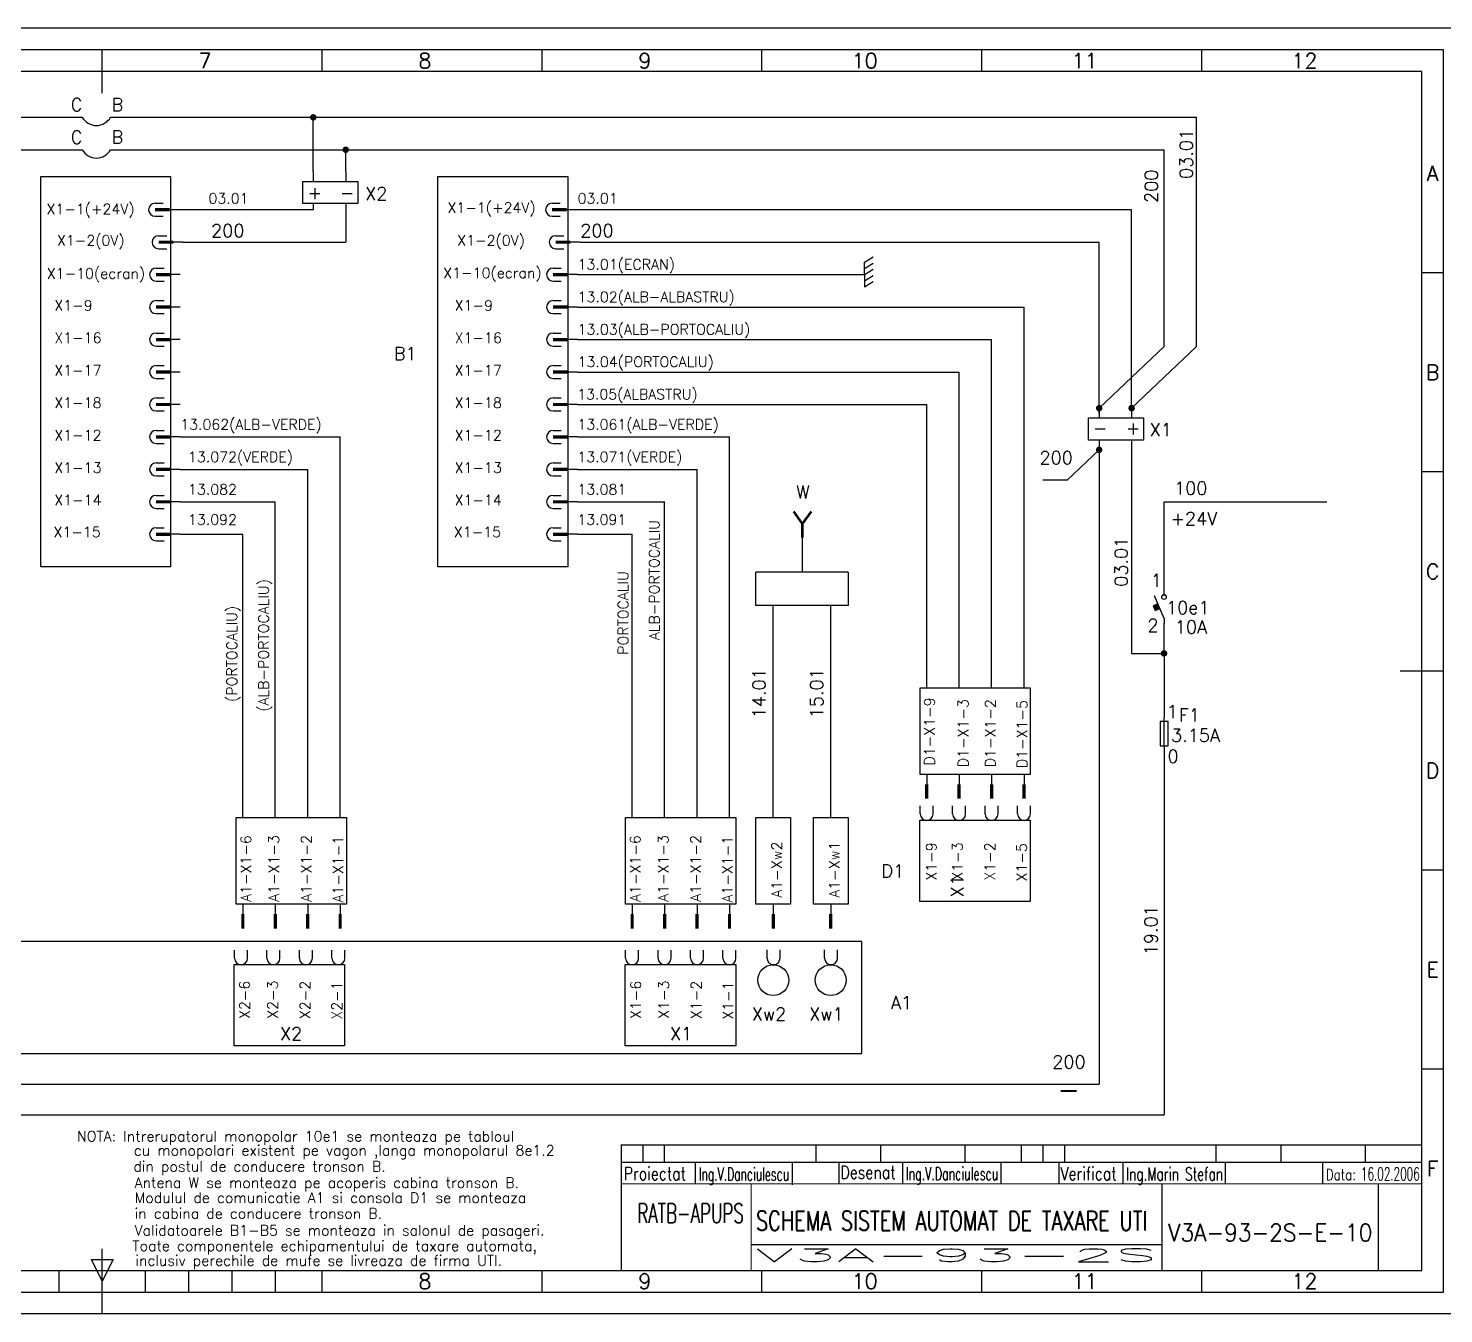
# Model space of a CAD drawing. Header units: millimetres. Extents: x 3156 to 4206, y 1786 to 2083.
# Drawn here: x 3454.3 to 3781.5, y 1785.8 to 2082.8 of the extents above; entities that cross this region are included whole.
import ezdxf
from ezdxf.enums import TextEntityAlignment as Align

# ---------------------------------------------------------------- set-up
doc = ezdxf.new("R2010")
doc.units = ezdxf.units.MM
doc.layers.add('INDICATOR', color=7, linetype='Continuous')
doc.layers.add('TAG', color=2, linetype='Continuous')
doc.styles.add('ISO', font='SIMPLEX.shx')
doc.styles.add('ISOCP', font='SIMPLEX.SHX')
doc.styles.add('ROMANS', font='ROMANS.shx', dxfattribs={"width": 0.8})

# ---------------------------------------------------------------- blocks, each defined once
blk = doc.blocks.new('indic-el')
at = {"layer": 'INDICATOR', "color": 1}
for p, q in [((-180, 25), (-180, 29)), ((-175, 25), (-175, 29)), ((-140, 25), (-140, 29)), ((-125, 25), (-125, 29)), ((-105.5, 25), (-105.5, 29)), ((-87.5, 25), (-87.5, 29)), ((-82.5, 25), (-82.5, 29)), ((-47.5, 25), (-47.5, 29)), ((-32.5, 25), (-32.5, 29)), ((-13, 25), (-13, 29)), ((-167.9, 20), (-167.9, 25)), ((-145.42, 19.8), (-145.42, 24.8)), ((-134.65, 20.08), (-134.65, 25.08)), ((-119.93, 20), (-119.93, 25)), ((-97.19, 20), (-97.19, 25)), ((-83.77, 20), (-83.77, 25)), ((-69.03, 20), (-69.03, 25)), ((-45.33, 20), (-45.33, 25)), ((-22.83, 20), (-22.83, 25)), ((-155, 6), (-60, 6))]:
    blk.add_line(p, q, dxfattribs=at)
at = {"layer": 'INDICATOR'}
blk.add_line((-92.5, 25), (-92.5, 29), dxfattribs=at)
at = {"layer": 'INDICATOR', "const_width": 0.3, "flags": 128}
for points in [[(0, 29), (-185, 29), (-185, 0)], [(0, 25), (-185, 25)], [(0, 20), (-185, 20)], [(-155, 0), (-155, 20)], [(-60, 0), (-60, 20)], [(-10, 0), (-10, 20)]]:
    blk.add_lwpolyline(points, dxfattribs=at)
at = {"layer": 'INDICATOR', "color": 1, "style": 'ROMANS', "width": 0.8}
for s, height, p in [('Proiectat', 3, (-184.48, 20.88)), ('Desenat', 3, (-134.37, 21.17)), ('Verificat', 3, (-83.49, 20.88)), ('Data:', 2.5, (-22.15, 20.88))]:
    blk.add_text(s, height=height, dxfattribs=at).set_placement(p)
at = {"layer": 'INDICATOR', "style": 'ROMANS', "width": 0.570908}
blk.add_text('RATB-APUPS', height=4.5, dxfattribs=at).set_placement((-181.28, 10.96), (-156.69, 10.96), align=Align.FIT)
at = {"layer": 'INDICATOR', "color": 1, "style": 'ROMANS'}
for tag, height, width, p, p2 in [('PROIECTAT', 3, 0.908325, (-167.12, 20.74), (-146.23, 20.74)), ('DESENAT', 3, 1.116423, (-119.25, 20.84), (-97.88, 20.84)), ('VERIFICAT', 3, 1.074468, (-68.34, 20.8), (-45.93, 20.8)), ('DATA', 3, 1.321041, (-14.04, 20.81), (-0.45, 20.81)), ('NUME_DESEN', 4.5, 2.080219, (-153.9, 9.22), (-61.18, 9.22)), ('NUMAR', 4, 2.383056, (-58.61, 6.76), (-11.4, 6.76)), ('ANS', 3, 11.421134, (-154.04, 2.01), (-61.04, 2.01))]:
    blk.add_attdef(tag, text='', height=height, dxfattribs=dict(at, width=width)).set_placement(p, p2, align=Align.FIT)
blk = doc.blocks.new('3a4')
at = {"color": 70}
for p, q in [((-315, 282), (-315, 292)), ((-264.19, 287), (-264.19, 292)), ((-213.36, 287), (-213.36, 292)), ((-162.53, 287), (-162.53, 292)), ((-111.7, 287), (-111.7, 292)), ((-60.87, 287), (-60.87, 292)), ((-5, 240.5), (-10, 240.5)), ((-5, 194.5), (-10, 194.5)), ((-15, 148.5), (-5, 148.5)), ((-5, 102.5), (-10, 102.5)), ((-5, 56.5), (-10, 56.5)), ((-315, 10), (-315, 15)), ((-325, 5), (-325, 10)), ((-315, 7.5), (-317.5, 12.5)), ((-317.5, 12.5), (-312.5, 12.5)), ((-312.5, 12.5), (-315, 7.5)), ((-315, 0), (-315, 10)), ((-305, 5), (-305, 10)), ((-295, 5), (-295, 10)), ((-285, 5), (-285, 10)), ((-275, 5), (-275, 10)), ((-264.19, 5), (-264.19, 10)), ((-264.19, 5), (-264.19, 10)), ((-213.36, 5), (-213.36, 10)), ((-162.53, 5), (-162.53, 10)), ((-111.7, 5), (-111.7, 10)), ((-60.87, 5), (-60.87, 10))]:
    blk.add_line(p, q, dxfattribs=at)
at = {"color": 240}
for points in [[(0, 0), (0, 297), (-630, 297), (-630, 0)], [(-5, 5), (-5, 292), (-625, 292), (-625, 5)]]:
    blk.add_lwpolyline(points, close=True, dxfattribs=at)
at = {"color": 70}
blk.add_lwpolyline([(-620, 287), (-620, 10), (-10, 10), (-10, 287)], close=True, dxfattribs=at)
at = {"color": 50, "style": 'ISO'}
for s, p in [('7', (-291.27, 289.5)), ('8', (-240.44, 289.5)), ('9', (-189.61, 289.5)), ('10', (-138.78, 289.5)), ('11', (-87.95, 289.5)), ('12', (-37.12, 289.5)), ('A', (-7.5, 263.5)), ('B', (-7.5, 217.5)), ('C', (-7.5, 171.5)), ('D', (-7.5, 125.5)), ('E', (-7.5, 79.5)), ('F', (-7.5, 33.5)), ('8', (-240.44, 7.5)), ('9', (-189.61, 7.5)), ('10', (-138.78, 7.5)), ('11', (-87.95, 7.5)), ('12', (-37.12, 7.5))]:
    blk.add_text(s, height=3.5, dxfattribs=at).set_placement(p, align=Align.MIDDLE)

msp = doc.modelspace()

# ---------------------------------------------------------------- linework, layer by layer
at = {"color": 2}
for p, q in [((3647.6, 2028.75), (3649.64, 2029.99)), ((3647.6, 2025.9), (3647.6, 2028.75)), ((3647.6, 2027.33), (3649.64, 2028.57)), ((3647.6, 2025.9), (3649.65, 2027.14)), ((3647.6, 2025.9), (3647.6, 2023.05)), ((3647.6, 2024.47), (3649.65, 2025.71)), ((3647.61, 2023.05), (3649.65, 2024.29))]:
    msp.add_line(p, q, dxfattribs=at)
at = {"layer": 'TAG', "linetype": 'Continuous'}
for p, q in [((3430.19, 2062.29), (3466.78, 2062.28)), ((3473.36, 2062.28), (3525.66, 2062.26)), ((3520.21, 2049.72), (3520.21, 2062.24)), ((3525.66, 2062.26), (3724.38, 2062.26)), ((3724.38, 2018.4), (3724.38, 2062.26)), ((3437.08, 2054.76), (3466.78, 2054.76)), ((3473.36, 2054.76), (3716.88, 2054.76)), ((3527.71, 2049.72), (3527.71, 2054.76)), ((3532.32, 2054.76), (3535.62, 2054.76)), ((3716.88, 2018.4), (3716.88, 2054.76)), ((3520.21, 2042.31), (3520.21, 2040.9)), ((3527.71, 2042.31), (3527.71, 2033.4)), ((3520.21, 2040.9), (3489.27, 2040.9)), ((3709.38, 2040.9), (3581.05, 2040.9)), ((3709.38, 2018.4), (3709.38, 2040.9)), ((3490.09, 2033.4), (3527.71, 2033.4)), ((3581.87, 2033.4), (3701.88, 2033.4)), ((3701.88, 2018.4), (3701.88, 2033.4)), ((3581.27, 2025.9), (3647.6, 2025.9)), ((3581.27, 2018.4), (3684.5, 2018.4)), ((3684.5, 1930.44), (3684.5, 2018.4)), ((3701.88, 1993.88), (3701.88, 2018.4)), ((3709.38, 1995.05), (3709.38, 2018.4)), ((3716.88, 2009.3), (3716.88, 2018.4)), ((3724.38, 2009.3), (3724.38, 2018.4)), ((3581.27, 2010.9), (3677, 2010.9)), ((3677, 1930.44), (3677, 2010.9)), ((3701.88, 1995.05), (3716.88, 2009.3)), ((3709.38, 1995.05), (3724.38, 2009.3)), ((3581.27, 2003.4), (3669.5, 2003.4)), ((3669.5, 1930.44), (3669.5, 2003.4)), ((3581.27, 1995.9), (3662, 1995.9)), ((3662, 1930.44), (3662, 1995.9)), ((3489.48, 1988.4), (3526.42, 1988.4)), ((3526.42, 1953.91), (3526.42, 1988.4)), ((3581.27, 1988.4), (3616.42, 1988.4)), ((3616.42, 1925.03), (3616.42, 1988.4)), ((3701.88, 1987.68), (3701.88, 1838.83)), ((3709.33, 1987.68), (3709.33, 1938.38)), ((3694.46, 1978.38), (3701.88, 1985.43)), ((3489.48, 1980.9), (3518.92, 1980.9)), ((3518.92, 1946.41), (3518.92, 1980.9)), ((3581.27, 1980.9), (3608.92, 1980.9)), ((3608.92, 1925.03), (3608.92, 1980.9)), ((3694.46, 1978.38), (3688.84, 1978.39)), ((3489.48, 1973.4), (3511.42, 1973.4)), ((3511.42, 1938.91), (3511.42, 1973.4)), ((3581.27, 1973.4), (3601.42, 1973.4)), ((3601.42, 1925.03), (3601.42, 1973.4)), ((3716.88, 1952.82), (3716.88, 1973.41)), ((3716.88, 1973.41), (3754.5, 1973.41)), ((3489.48, 1965.9), (3503.92, 1965.9)), ((3503.92, 1931.41), (3503.92, 1965.9)), ((3581.27, 1965.9), (3593.92, 1965.9)), ((3593.92, 1925.03), (3593.92, 1965.9)), ((3633.24, 1965.09), (3633.24, 1957.15)), ((3622.52, 1949.43), (3622.52, 1957.15)), ((3643.85, 1957.15), (3622.52, 1957.15)), ((3643.85, 1957.15), (3643.85, 1949.43)), ((3526.42, 1925.03), (3526.42, 1953.91)), ((3716.88, 1946.45), (3714.63, 1951.7)), ((3716.41, 1951.89), (3717.35, 1951.89)), ((3716.88, 1951.89), (3716.88, 1952.82)), ((3716.88, 1951.89), (3716.88, 1952.82)), ((3643.85, 1949.43), (3622.52, 1949.43)), ((3626.54, 1900.43), (3626.54, 1949.43)), ((3639.83, 1900.43), (3639.83, 1949.43)), ((3518.92, 1925.03), (3518.92, 1946.41)), ((3716.88, 1946.45), (3716.88, 1945.32)), ((3716.88, 1946.26), (3716.88, 1945.33)), ((3716.88, 1938.38), (3716.88, 1945.33)), ((3511.42, 1925.03), (3511.42, 1938.91)), ((3709.33, 1938.38), (3717.25, 1938.38)), ((3716.88, 1938.01), (3716.88, 1923.57)), ((3503.92, 1925.03), (3503.92, 1931.41)), ((3660.48, 1910.37), (3660.48, 1930.44)), ((3660.48, 1930.44), (3685.95, 1930.44)), ((3685.95, 1930.44), (3685.95, 1910.37)), ((3503.92, 1900.43), (3503.92, 1925.03)), ((3511.42, 1900.43), (3511.42, 1925.03)), ((3518.92, 1900.43), (3518.92, 1925.03)), ((3526.42, 1900.43), (3526.42, 1925.03)), ((3593.92, 1900.43), (3593.92, 1925.03)), ((3601.42, 1900.43), (3601.42, 1925.03)), ((3608.92, 1900.43), (3608.92, 1925.03)), ((3616.42, 1900.43), (3616.42, 1925.03)), ((3716.88, 1922.63), (3716.88, 1923.57)), ((3716.88, 1917.01), (3716.88, 1922.63)), ((3716.88, 1917.01), (3716.88, 1916.07)), ((3716.88, 1916.07), (3716.88, 1831.74)), ((3685.95, 1910.37), (3660.48, 1910.37)), ((3622.52, 1880.41), (3622.52, 1900.43)), ((3622.52, 1900.43), (3630.56, 1900.43)), ((3630.56, 1900.43), (3630.56, 1880.41)), ((3635.81, 1880.41), (3635.81, 1900.43)), ((3635.81, 1900.43), (3643.85, 1900.43)), ((3643.85, 1900.43), (3643.85, 1880.41)), ((3503.92, 1880.41), (3503.92, 1880.49)), ((3511.42, 1880.41), (3511.42, 1880.49)), ((3518.92, 1880.41), (3518.92, 1880.49)), ((3526.42, 1880.41), (3526.42, 1880.46)), ((3593.92, 1880.41), (3593.92, 1880.49)), ((3601.42, 1880.41), (3601.42, 1880.49)), ((3608.92, 1880.41), (3608.92, 1880.49)), ((3616.42, 1880.41), (3616.42, 1880.46)), ((3630.56, 1880.41), (3622.52, 1880.41)), ((3643.85, 1880.41), (3635.81, 1880.41)), ((3647.02, 1871.81), (3200.19, 1871.81)), ((3647.02, 1845.93), (3647.02, 1871.81)), ((3200.19, 1845.93), (3647.02, 1845.93)), ((3194.92, 1838.83), (3701.88, 1838.83)), ((3186.91, 1831.74), (3716.88, 1831.74))]:
    msp.add_line(p, q, dxfattribs=at)
at = {"layer": 'TAG', "linetype": 'Continuous', "const_width": 0.75}
for points in [[(3519.84, 2062.24, 1), (3520.59, 2062.24, 1)], [(3527.33, 2054.76, 1), (3528.08, 2054.76, 1)], [(3701.5, 1995.05, 1), (3702.25, 1995.05, 1)], [(3709, 1995.05, 1), (3709.75, 1995.05, 1)], [(3701.5, 1985.43, -1), (3702.25, 1985.43, -1)], [(3716.5, 1938.38, 1), (3717.25, 1938.38, 1)]]:
    msp.add_lwpolyline(points, format="xyb", close=True, dxfattribs=at)
at = {"layer": 'TAG', "linetype": 'Continuous'}
for points in [[(3457.23, 2048.59), (3487.23, 2048.59), (3487.23, 1958.4), (3457.23, 1958.4)], [(3549.02, 2048.59), (3579.02, 2048.59), (3579.02, 1958.4), (3549.02, 1958.4)], [(3517.76, 2047.43), (3530.49, 2047.43), (3530.49, 2042.31), (3517.76, 2042.31)], [(3699.43, 1992.8), (3712.16, 1992.8), (3712.16, 1987.68), (3699.43, 1987.68)], [(3502.4, 1900.43), (3527.87, 1900.43), (3527.87, 1880.41), (3502.4, 1880.41)], [(3592.4, 1900.43), (3617.87, 1900.43), (3617.87, 1880.41), (3592.4, 1880.41)], [(3660.4, 1899.82), (3685.95, 1899.82), (3685.95, 1881.09), (3660.4, 1881.09)], [(3501.9, 1866.47), (3527.45, 1866.47), (3527.45, 1847.74), (3501.9, 1847.74)], [(3592.32, 1866.47), (3617.87, 1866.47), (3617.87, 1847.74), (3592.32, 1847.74)]]:
    msp.add_lwpolyline(points, close=True, dxfattribs=at)
at = {"layer": 'TAG', "linetype": 'Continuous', "flags": 128}
for points in [[(3520.21, 2049.72), (3520.21, 2047.47)], [(3527.71, 2049.72), (3527.71, 2047.47)], [(3483.64, 2042.4), (3485.52, 2042.4)], [(3575.43, 2042.4), (3577.3, 2042.4)], [(3483.64, 2039.4), (3485.52, 2039.4)], [(3489.27, 2040.9), (3487.02, 2040.9)], [(3575.43, 2039.4), (3577.3, 2039.4)], [(3581.05, 2040.9), (3578.8, 2040.9)], [(3484.46, 2034.9), (3486.34, 2034.9)], [(3484.46, 2031.9), (3486.34, 2031.9)], [(3490.09, 2033.4), (3487.84, 2033.4)], [(3576.24, 2034.9), (3578.12, 2034.9)], [(3576.24, 2031.9), (3578.12, 2031.9)], [(3581.87, 2033.4), (3579.62, 2033.4)], [(3483.86, 2027.4), (3485.73, 2027.4)], [(3489.48, 2025.9), (3487.23, 2025.9)], [(3575.64, 2027.4), (3577.52, 2027.4)], [(3581.27, 2025.9), (3579.02, 2025.9)], [(3483.86, 2024.4), (3485.73, 2024.4)], [(3575.64, 2024.4), (3577.52, 2024.4)], [(3483.86, 2019.9), (3485.73, 2019.9)], [(3575.64, 2019.9), (3577.52, 2019.9)], [(3483.86, 2016.9), (3485.73, 2016.9)], [(3489.48, 2018.4), (3487.23, 2018.4)], [(3575.64, 2016.9), (3577.52, 2016.9)], [(3581.27, 2018.4), (3579.02, 2018.4)], [(3483.86, 2012.4), (3485.73, 2012.4)], [(3575.64, 2012.4), (3577.52, 2012.4)], [(3483.86, 2009.4), (3485.73, 2009.4)], [(3489.48, 2010.9), (3487.23, 2010.9)], [(3575.64, 2009.4), (3577.52, 2009.4)], [(3581.27, 2010.9), (3579.02, 2010.9)], [(3483.86, 2004.9), (3485.73, 2004.9)], [(3489.48, 2003.4), (3487.23, 2003.4)], [(3575.64, 2004.9), (3577.52, 2004.9)], [(3581.27, 2003.4), (3579.02, 2003.4)], [(3483.86, 2001.9), (3485.73, 2001.9)], [(3575.64, 2001.9), (3577.52, 2001.9)], [(3483.86, 1997.4), (3485.73, 1997.4)], [(3489.48, 1995.9), (3487.23, 1995.9)], [(3575.64, 1997.4), (3577.52, 1997.4)], [(3581.27, 1995.9), (3579.02, 1995.9)], [(3483.86, 1994.4), (3485.73, 1994.4)], [(3575.64, 1994.4), (3577.52, 1994.4)], [(3701.88, 1995.05), (3701.88, 1992.8)], [(3709.38, 1995.05), (3709.38, 1992.8)], [(3483.86, 1989.9), (3485.73, 1989.9)], [(3575.64, 1989.9), (3577.52, 1989.9)], [(3483.86, 1986.9), (3485.73, 1986.9)], [(3489.48, 1988.4), (3487.23, 1988.4)], [(3575.64, 1986.9), (3577.52, 1986.9)], [(3581.27, 1988.4), (3579.02, 1988.4)], [(3483.86, 1982.4), (3485.73, 1982.4)], [(3483.86, 1979.4), (3485.73, 1979.4)], [(3489.48, 1980.9), (3487.23, 1980.9)], [(3575.64, 1982.4), (3577.52, 1982.4)], [(3575.64, 1979.4), (3577.52, 1979.4)], [(3581.27, 1980.9), (3579.02, 1980.9)], [(3483.86, 1974.9), (3485.73, 1974.9)], [(3489.48, 1973.4), (3487.23, 1973.4)], [(3575.64, 1974.9), (3577.52, 1974.9)], [(3581.27, 1973.4), (3579.02, 1973.4)], [(3483.86, 1971.9), (3485.73, 1971.9)], [(3575.64, 1971.9), (3577.52, 1971.9)], [(3483.86, 1967.4), (3485.73, 1967.4)], [(3575.64, 1967.4), (3577.52, 1967.4)], [(3483.86, 1964.4), (3485.73, 1964.4)], [(3489.48, 1965.9), (3487.23, 1965.9)], [(3575.64, 1964.4), (3577.52, 1964.4)], [(3581.27, 1965.9), (3579.02, 1965.9)], [(3662, 1910.41), (3662, 1908.16)], [(3669.5, 1910.41), (3669.5, 1908.16)], [(3677, 1910.41), (3677, 1908.16)], [(3684.5, 1910.41), (3684.5, 1908.16)], [(3660.5, 1901.29), (3660.5, 1903.17)], [(3663.5, 1901.29), (3663.5, 1903.17)], [(3668, 1901.29), (3668, 1903.17)], [(3671, 1901.29), (3671, 1903.17)], [(3675.5, 1901.29), (3675.5, 1903.17)], [(3678.5, 1901.29), (3678.5, 1903.17)], [(3683, 1901.29), (3683, 1903.17)], [(3686, 1901.29), (3686, 1903.17)], [(3503.92, 1880.41), (3503.92, 1878.16)], [(3511.42, 1880.41), (3511.42, 1878.16)], [(3518.92, 1880.41), (3518.92, 1878.16)], [(3526.42, 1880.41), (3526.42, 1878.16)], [(3593.92, 1880.41), (3593.92, 1878.16)], [(3601.42, 1880.41), (3601.42, 1878.16)], [(3608.92, 1880.41), (3608.92, 1878.16)], [(3616.42, 1880.41), (3616.42, 1878.16)], [(3626.54, 1880.41), (3626.54, 1878.16)], [(3639.83, 1880.41), (3639.83, 1878.16)], [(3502.01, 1867.95), (3502.01, 1869.82)], [(3505.01, 1867.95), (3505.01, 1869.82)], [(3509.51, 1867.95), (3509.51, 1869.82)], [(3512.51, 1867.95), (3512.51, 1869.82)], [(3517.01, 1867.95), (3517.01, 1869.82)], [(3520.01, 1867.95), (3520.01, 1869.82)], [(3524.51, 1867.95), (3524.51, 1869.82)], [(3527.51, 1867.95), (3527.51, 1869.82)], [(3592.42, 1867.95), (3592.42, 1869.82)], [(3595.42, 1867.95), (3595.42, 1869.82)], [(3599.92, 1867.95), (3599.92, 1869.82)], [(3602.92, 1867.95), (3602.92, 1869.82)], [(3607.42, 1867.95), (3607.42, 1869.82)], [(3610.42, 1867.95), (3610.42, 1869.82)], [(3614.92, 1867.95), (3614.92, 1869.82)], [(3617.92, 1867.95), (3617.92, 1869.82)], [(3625.11, 1867.97), (3625.11, 1869.85)], [(3628.11, 1867.97), (3628.11, 1869.85)], [(3638.4, 1867.97), (3638.4, 1869.85)], [(3641.4, 1867.97), (3641.4, 1869.85)]]:
    msp.add_lwpolyline(points, dxfattribs=at)
for points, const_width in [([(3487.02, 2040.9), (3483.64, 2040.9)], 0.75), ([(3578.8, 2040.9), (3575.43, 2040.9)], 0.75), ([(3487.84, 2033.4), (3484.46, 2033.4)], 0.75), ([(3579.62, 2033.4), (3576.24, 2033.4)], 0.75), ([(3487.23, 2025.9), (3483.86, 2025.9)], 0.75), ([(3579.02, 2025.9), (3575.64, 2025.9)], 0.75), ([(3487.23, 2018.4), (3483.86, 2018.4)], 0.75), ([(3579.02, 2018.4), (3575.64, 2018.4)], 0.75), ([(3487.23, 2010.9), (3483.86, 2010.9)], 0.75), ([(3579.02, 2010.9), (3575.64, 2010.9)], 0.75), ([(3487.23, 2003.4), (3483.86, 2003.4)], 0.75), ([(3579.02, 2003.4), (3575.64, 2003.4)], 0.75), ([(3487.23, 1995.9), (3483.86, 1995.9)], 0.75), ([(3579.02, 1995.9), (3575.64, 1995.9)], 0.75), ([(3487.23, 1988.4), (3483.86, 1988.4)], 0.75), ([(3579.02, 1988.4), (3575.64, 1988.4)], 0.75), ([(3487.23, 1980.9), (3483.86, 1980.9)], 0.75), ([(3579.02, 1980.9), (3575.64, 1980.9)], 0.75), ([(3487.23, 1973.4), (3483.86, 1973.4)], 0.75), ([(3579.02, 1973.4), (3575.64, 1973.4)], 0.75), ([(3487.23, 1965.9), (3483.86, 1965.9)], 0.75), ([(3579.02, 1965.9), (3575.64, 1965.9)], 0.75), ([(3662, 1908.16), (3662, 1904.79)], 0.75), ([(3669.5, 1908.16), (3669.5, 1904.79)], 0.75), ([(3677, 1908.16), (3677, 1904.79)], 0.75), ([(3684.5, 1908.16), (3684.5, 1904.79)], 0.75), ([(3503.92, 1878.16), (3503.92, 1874.79)], 0.75), ([(3511.42, 1878.16), (3511.42, 1874.79)], 0.75), ([(3518.92, 1878.16), (3518.92, 1874.79)], 0.75), ([(3526.42, 1878.16), (3526.42, 1874.79)], 0.75), ([(3593.92, 1878.16), (3593.92, 1874.79)], 0.75), ([(3601.42, 1878.16), (3601.42, 1874.79)], 0.75), ([(3608.92, 1878.16), (3608.92, 1874.79)], 0.75), ([(3616.42, 1878.16), (3616.42, 1874.79)], 0.75), ([(3626.54, 1878.16), (3626.54, 1874.79)], 0.75), ([(3639.83, 1878.16), (3639.83, 1874.79)], 0.75), ([(3692.96, 1837.25), (3696.71, 1837.25)], 0.5)]:
    msp.add_lwpolyline(points, dxfattribs=dict(at, const_width=const_width))
for points in [[(3715.89, 1948.78), (3715.42, 1949.84), (3714.36, 1949.37), (3714.83, 1948.31)], [(3715.94, 1922.63), (3715.94, 1917.01), (3717.82, 1917.01), (3717.82, 1922.63)]]:
    msp.add_lwpolyline(points, close=True, dxfattribs=at)
at = {"layer": 'TAG', "linetype": 'Continuous'}
for centre, radius in [((3716.87, 1951.36), 0.518), ((3626.54, 1862.88), 3.57), ((3639.83, 1862.88), 3.57)]:
    msp.add_circle(centre, radius, dxfattribs=at)
for centre, radius, start, end in [((3470.07, 2064.13), 3.77, 209.3408, 330.6234), ((3470.07, 2056.61), 3.77, 209.3408, 330.6234), ((3483.64, 2040.9), 1.5, 90, 270), ((3575.43, 2040.9), 1.5, 90, 270), ((3484.46, 2033.4), 1.5, 90, 270), ((3576.24, 2033.4), 1.5, 90, 270), ((3483.86, 2025.9), 1.5, 90, 270), ((3575.64, 2025.9), 1.5, 90, 270), ((3483.86, 2018.4), 1.5, 90, 270), ((3575.64, 2018.4), 1.5, 90, 270), ((3483.86, 2010.9), 1.5, 90, 270), ((3575.64, 2010.9), 1.5, 90, 270), ((3483.86, 2003.4), 1.5, 90, 270), ((3575.64, 2003.4), 1.5, 90, 270), ((3483.86, 1995.9), 1.5, 90, 270), ((3575.64, 1995.9), 1.5, 90, 270), ((3483.86, 1988.4), 1.5, 90, 270), ((3575.64, 1988.4), 1.5, 90, 270), ((3483.86, 1980.9), 1.5, 90, 270), ((3575.64, 1980.9), 1.5, 90, 270), ((3483.86, 1973.4), 1.5, 90, 270), ((3575.64, 1973.4), 1.5, 90, 270), ((3483.86, 1965.9), 1.5, 90, 270), ((3575.64, 1965.9), 1.5, 90, 270), ((3662, 1901.29), 1.5, 180, 0), ((3669.5, 1901.29), 1.5, 180, 0), ((3677, 1901.29), 1.5, 180, 0), ((3684.5, 1901.29), 1.5, 180, 0), ((3503.51, 1867.95), 1.5, 180, 0), ((3511.01, 1867.95), 1.5, 180, 0), ((3518.51, 1867.95), 1.5, 180, 0), ((3526.01, 1867.95), 1.5, 180, 0), ((3593.92, 1867.95), 1.5, 180, 0), ((3601.42, 1867.95), 1.5, 180, 0), ((3608.92, 1867.95), 1.5, 180, 0), ((3616.42, 1867.95), 1.5, 180, 0), ((3626.61, 1867.97), 1.5, 180, 0), ((3639.9, 1867.97), 1.5, 180, 0)]:
    msp.add_arc(centre, radius, start, end, dxfattribs=at)
msp.add_solid([(3714.83, 1948.31), (3714.36, 1949.37), (3715.89, 1948.78), (3715.42, 1949.84)], dxfattribs=at)

# ---------------------------------------------------------------- block references
at = {"color": 1}
msp.add_blockref('3a4', (3786.45, 1785.82), dxfattribs=at)
ref = msp.add_blockref('indic-el', (3776.43, 1795.82), dxfattribs=at)
ref.add_attrib('NUME_DESEN', 'SCHEMA SISTEM AUTOMAT DE TAXARE UTI ', dxfattribs={"layer": 'INDICATOR', "color": 1, "height": 4.5, "style": 'ROMANS', "width": 0.626173}).set_placement((3622.53, 1805.04), (3715.25, 1805.04), align=Align.FIT)
ref.add_attrib('ANS', 'V3A-93-2S', dxfattribs={"layer": 'INDICATOR', "color": 1, "height": 3, "style": 'ROMANS', "width": 3.518944}).set_placement((3622.39, 1797.83), (3715.39, 1797.83), align=Align.FIT)
ref.add_attrib('NUMAR', 'V3A-93-2S-E-10', dxfattribs={"layer": 'INDICATOR', "color": 1, "height": 4, "style": 'ROMANS', "width": 0.83729}).set_placement((3717.82, 1802.57), (3765.03, 1802.57), align=Align.FIT)
ref.add_attrib('DESENAT', 'Ing.V.Danciulescu', dxfattribs={"layer": 'INDICATOR', "color": 1, "height": 3, "style": 'ROMANS', "width": 0.566669}).set_placement((3657.18, 1816.65), (3678.55, 1816.65), align=Align.FIT)
ref.add_attrib('VERIFICAT', 'Ing.Marin Stefan', dxfattribs={"layer": 'INDICATOR', "color": 1, "height": 3, "style": 'ROMANS', "width": 0.612783}).set_placement((3708.09, 1816.61), (3730.5, 1816.61), align=Align.FIT)
ref.add_attrib('DATA', '16.02.2006', dxfattribs={"layer": 'INDICATOR', "color": 1, "height": 3, "style": 'ROMANS', "width": 0.537373}).set_placement((3762.39, 1816.62), (3775.98, 1816.62), align=Align.FIT)
ref.add_attrib('PROIECTAT', 'Ing.V.Danciulescu', dxfattribs={"layer": 'INDICATOR', "color": 1, "height": 3, "style": 'ROMANS', "width": 0.553941}).set_placement((3609.31, 1816.56), (3630.2, 1816.56), align=Align.FIT)

# ---------------------------------------------------------------- texts
at = {"layer": 'TAG', "linetype": 'Continuous', "style": 'ISOCP'}
for s, height, p in [('C', 3, (3464.14, 2063.68)), ('B', 3, (3473.57, 2063.7)), ('C', 3, (3464.14, 2056.16)), ('B', 3, (3473.57, 2056.18)), ('X2', 3, (3532.19, 2043.1)), ('X1-1(+24V)', 2.4, (3458.54, 2039.85)), ('X1-1(+24V)', 2.4, (3551.24, 2040.17)), ('X1-2(0V)', 2.4, (3460.98, 2032.6)), ('X1-2(0V)', 2.4, (3553.5, 2032.6)), ('X1-10(ecran)', 2.4, (3458.62, 2024.96)), ('X1-10(ecran)', 2.4, (3550.27, 2025.1)), ('X1-9', 2.4, (3460.37, 2017.6)), ('X1-9', 2.4, (3552.9, 2017.6)), ('X1-16', 2.4, (3460.37, 2010.1)), ('X1-16', 2.4, (3552.9, 2010.1)), ('B1', 3, (3538.83, 2006.17)), ('X1-17', 2.4, (3460.37, 2002.6)), ('X1-17', 2.4, (3552.9, 2002.6)), ('X1-18', 2.4, (3460.37, 1995.1)), ('X1-18', 2.4, (3552.9, 1995.1)), ('X1-12', 2.4, (3460.37, 1987.6)), ('X1-12', 2.4, (3552.9, 1987.6)), ('X1', 3, (3713.53, 1988.57)), ('X1-13', 2.4, (3460.37, 1980.1)), ('X1-13', 2.4, (3552.9, 1980.1)), ('W ', 3, (3631.84, 1974.19)), ('100', 3, (3719.18, 1975.06)), ('X1-14', 2.4, (3460.37, 1972.6)), ('X1-14', 2.4, (3552.9, 1972.6)), ('Y', 6, (3630.94, 1965.17)), ('+24V ', 3, (3718.35, 1968.03)), (' X1-15', 2.4, (3458.54, 1965.25)), (' X1-15', 2.4, (3551.07, 1965.25)), ('1', 3, (3713.81, 1953.73)), ('10e1', 3, (3717.34, 1947.46)), ('2', 3, (3713.03, 1943.35)), ('10A', 3, (3719.37, 1942.98)), ('D1', 3, (3651.54, 1886.63)), ('A1', 3, (3653.74, 1856.19)), ('Xw2', 3, (3621.55, 1853.55)), ('Xw1', 3, (3634.84, 1853.55)), ('X2', 3, (3512.5, 1849.02)), ('X1', 3, (3602.65, 1849.02)), ('NOTA: Intrerupatorul monopolar 10e1 se monteaza pe tabloul ', 2.4, (3465.58, 1825.61)), ('cu monopolari existent pe vagon ,langa monopolarul 8e1.2', 2.4, (3478.7, 1822.35)), ('din postul de conducere tronson B.', 2.4, (3478.63, 1818.65)), ('Antena W se monteaza pe acoperis cabina tronson B.', 2.4, (3478.92, 1814.88)), ('Modulul de comunicatie A1 si consola D1 se monteaza', 2.4, (3478.92, 1811.41)), ('in cabina de conducere tronson B.', 2.4, (3478.92, 1807.78)), ('Validatoarele B1-B5 se monteaza in salonul de pasageri.', 2.4, (3478.92, 1803.88)), ('Toate componentele echipamentului de taxare automata,', 2.4, (3478.41, 1800.28)), ('inclusiv perechile de mufe se livreaza de firma UTI.', 2.4, (3479.09, 1796.91))]:
    msp.add_text(s, height=height, dxfattribs=at).set_placement(p)
for s, height, p in [('D1-X1-9', 2.4, (3663.85, 1912.47)), ('D1-X1-3', 2.4, (3671.64, 1912.06)), ('D1-X1-2', 2.4, (3677.89, 1912.06)), (' D1-X1-5', 2.4, (3685.23, 1910.23)), ('A1-X1-6', 2.4, (3505.84, 1880.94)), ('A1-X1-3', 2.4, (3512.3, 1880.97)), ('A1-X1-2', 2.4, (3519.8, 1880.97)), (' A1-X1-1', 2.4, (3527.15, 1879.14)), ('A1-X1-6', 2.4, (3595.84, 1880.94)), ('A1-X1-3', 2.4, (3602.3, 1880.97)), ('A1-X1-2', 2.4, (3609.8, 1880.97)), (' A1-X1-1', 2.4, (3617.15, 1879.14)), ('A1-Xw2', 2.4, (3628.55, 1881.93)), ('X1-3', 2.4, (3670.3, 1885.87)), ('X1-2', 2.4, (3677.8, 1885.87)), ('A1-Xw1', 2.4, (3641.84, 1881.93)), ('X1-9', 2.4, (3664.26, 1885.87)), (' X1-5', 2.4, (3685.15, 1884.04)), ('X1', 3, (3670.55, 1882.06)), ('X2-6', 2.4, (3505.54, 1853.91)), ('X2-3', 2.4, (3512.01, 1853.94)), ('X2-2', 2.4, (3519.51, 1853.87)), (' X2-1', 2.4, (3526.86, 1852.11)), ('X1-6', 2.4, (3595.96, 1853.91)), ('X1-3', 2.4, (3602.42, 1853.94)), ('X1-2', 2.4, (3609.92, 1853.87)), (' X1-1', 2.4, (3617.27, 1852.11))]:
    msp.add_text(s, height=height, rotation=90, dxfattribs=at).set_placement(p)
for tag, p, height in [('03.01', (3723.49, 2048), 3), ('200', (3715.43, 2042.46), 3), ('ALB-PORTOCALIU', (3600.23, 1941.43), 2.4), ('03.01', (3708.46, 1953.77), 3), ('PORTOCALIU', (3593.02, 1938.04), 2.4), ('(ALB-PORTOCALIU)', (3509.92, 1924.9), 2.4), ('(PORTOCALIU)', (3502.59, 1927.16), 2.4), ('14.01', (3624.77, 1923.38), 3), ('15.01', (3638.05, 1923.38), 3), ('19.01', (3715.33, 1868.63), 3)]:
    msp.add_attdef(tag, p, '1', height=height, rotation=90, dxfattribs=at)
for tag, p, s, height in [('+', (3518.91, 2043.33), '1', 3), ('03.01', (3495.99, 2042.32), '1', 2.4), ('-', (3526.36, 2043.36), '1', 3), ('03.01', (3581.32, 2042.32), '1', 2.4), ('200', (3496.59, 2034.56), '1', 3), ('200', (3581.92, 2034.56), '1', 3), ('13.01(ECRAN)', (3581.32, 2027.06), '1', 2.4), ('13.02(ALB-ALBASTRU)', (3581.32, 2019.56), '1', 2.4), ('13.03(ALB-PORTOCALIU)', (3581.32, 2012.06), '1', 2.4), ('13.04(PORTOCALIU)', (3581.32, 2004.56), '1', 2.4), ('13.05(ALBASTRU)', (3581.2, 1997.06), '1', 2.4), ('13.062(ALB-VERDE)', (3489.46, 1990.08), '1', 2.4), ('13.061(ALB-VERDE)', (3581.25, 1990.08), '1', 2.4), ('-', (3700.42, 1989.01), '1', 3), ('+', (3708.04, 1988.97), '1', 3), ('13.072(VERDE)', (3491.25, 1982.58), '1', 2.4), ('13.071(VERDE)', (3581.25, 1982.58), '1', 2.4), ('200', (3688.07, 1982.09), '1', 3), ('13.082', (3491.25, 1975.08), '1', 2.4), ('13.081', (3581.25, 1975.08), '1', 2.4), ('13.092', (3491.25, 1968.1), '1', 2.4), ('13.091', (3581.25, 1968.1), '1', 2.4), ('1', (3717.47, 1923.44), '1', 3), ('F1', (3720.28, 1922.63), '100', 3), ('3.15A', (3718.49, 1917.98), '100', 3), ('0', (3717.66, 1913.11), '2', 3), ('200', (3691.04, 1842.49), '1', 3)]:
    msp.add_attdef(tag, p, s, height=height, dxfattribs=at)

doc.saveas('drawing.dxf')
